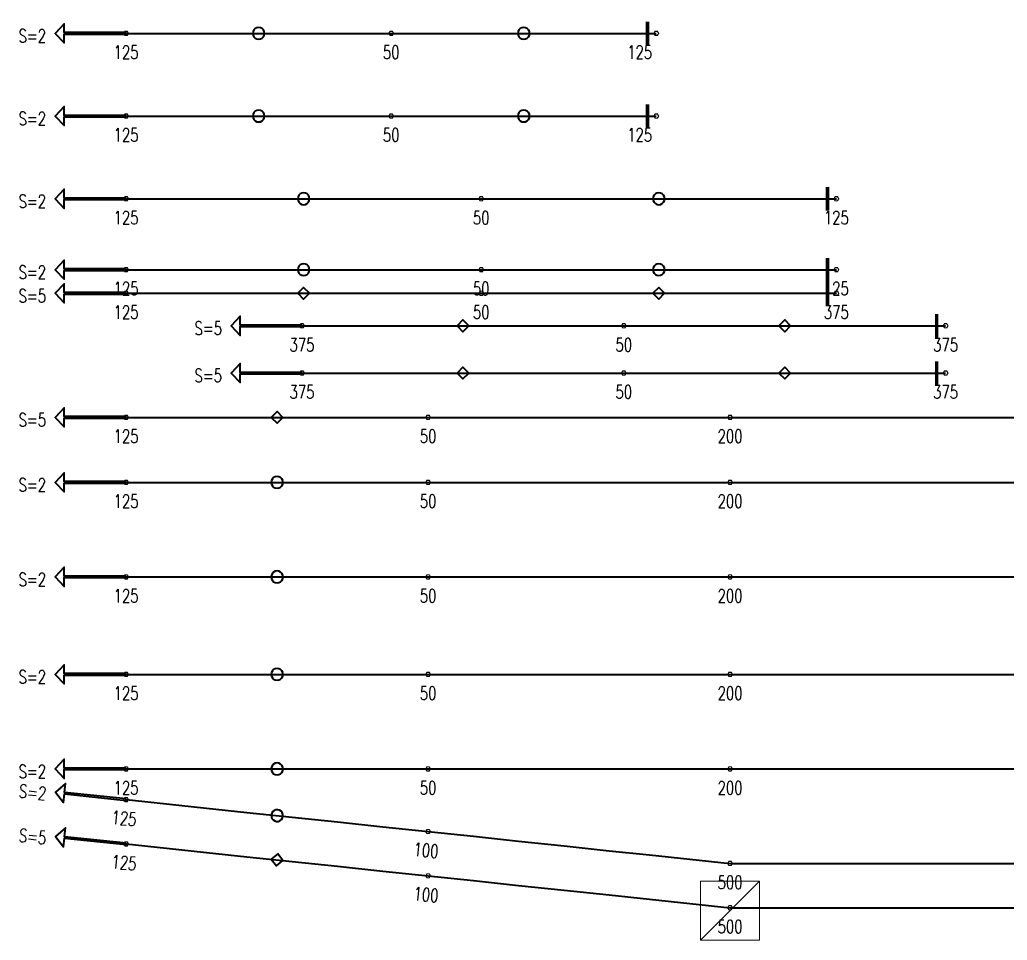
# Model space of a CAD drawing. Header units: millimetres. Extents: x 380619 to 446324, y 8350 to 38950.
# Drawn here: x 380619 to 397345, y 8350 to 23930 of the extents above; entities that cross this region are included whole.
import ezdxf

# ---------------------------------------------------------------- set-up
doc = ezdxf.new("R2010")
doc.units = ezdxf.units.MM
doc.layers.add('Current plane_Column', color=7, linetype='Continuous', true_color=0x4b00ff)
doc.layers.add('NDC_S-TENDON', color=6, linetype='Continuous', lineweight=35)
doc.layers.add('NDC_S_ANNO', color=7, linetype='Continuous', lineweight=20)
doc.styles.add('NDC_ANNO', font='', dxfattribs={"width": 0.8})
doc.styles.get('NDC_ANNO').set_extended_font_data('Dotum')

# ---------------------------------------------------------------- blocks, each defined once
blk = doc.blocks.new('HTB TDX')
at = {"layer": 'NDC_S-TENDON', "linetype": 'Continuous', "elevation": 3575}
for points in [[(8650, 14000, 60, 60, 0), (8650, 14400, 60, 60, 0)], [(8650, 12600, 60, 60, 0), (8650, 13000, 60, 60, 0)], [(11700, 11200, 60, 60, 0), (11700, 11600, 60, 60, 0)], [(11700, 10000, 60, 60, 0), (11700, 10400, 60, 60, 0)], [(11700, 9600, 60, 60, 0), (11700, 10000, 60, 60, 0)], [(13550, 9050, 60, 60, 0), (13550, 9450, 60, 60, 0)], [(13550, 8250, 60, 60, 0), (13550, 8650, 60, 60, 0)]]:
    blk.add_lwpolyline(points, format="xyseb", dxfattribs=at)
at = {"layer": 'NDC_S-TENDON', "linetype": 'Continuous'}
for points, elevation in [([(-180, 14212), (-1230, 14212), (-1230, 14362), (-1380, 14200), (-1230, 14038), (-1230, 14188), (-180, 14188)], 3575), ([(1965, 14200), (1970, 14169), (1984, 14141), (2006, 14119), (2034, 14105), (2065, 14100), (2096, 14105), (2124, 14119), (2146, 14141), (2160, 14169), (2165, 14200), (2160, 14231), (2146, 14259), (2124, 14281), (2096, 14295), (2065, 14300), (2034, 14295), (2006, 14281), (1984, 14259), (1970, 14231), (1965, 14200)], 3532), ([(6455, 14200), (6460, 14169), (6474, 14141), (6496, 14119), (6524, 14105), (6555, 14100), (6586, 14105), (6614, 14119), (6636, 14141), (6650, 14169), (6655, 14200), (6650, 14231), (6636, 14259), (6614, 14281), (6586, 14295), (6555, 14300), (6524, 14295), (6496, 14281), (6474, 14259), (6460, 14231), (6455, 14200)], 3532), ([(-180, 12812), (-1230, 12812), (-1230, 12962), (-1380, 12800), (-1230, 12638), (-1230, 12788), (-180, 12788)], 3575), ([(1965, 12800), (1970, 12769), (1984, 12741), (2006, 12719), (2034, 12705), (2065, 12700), (2096, 12705), (2124, 12719), (2146, 12741), (2160, 12769), (2165, 12800), (2160, 12831), (2146, 12859), (2124, 12881), (2096, 12895), (2065, 12900), (2034, 12895), (2006, 12881), (1984, 12859), (1970, 12831), (1965, 12800)], 3532), ([(6455, 12800), (6460, 12769), (6474, 12741), (6496, 12719), (6524, 12705), (6555, 12700), (6586, 12705), (6614, 12719), (6636, 12741), (6650, 12769), (6655, 12800), (6650, 12831), (6636, 12859), (6614, 12881), (6586, 12895), (6555, 12900), (6524, 12895), (6496, 12881), (6474, 12859), (6460, 12831), (6455, 12800)], 3532), ([(-180, 11412), (-1230, 11412), (-1230, 11562), (-1380, 11400), (-1230, 11238), (-1230, 11388), (-180, 11388)], 3575), ([(2727, 11400), (2732, 11369), (2747, 11341), (2769, 11319), (2797, 11305), (2827, 11300), (2858, 11305), (2886, 11319), (2908, 11341), (2923, 11369), (2927, 11400), (2923, 11431), (2908, 11459), (2886, 11481), (2858, 11495), (2827, 11500), (2797, 11495), (2769, 11481), (2747, 11459), (2732, 11431), (2727, 11400)], 3532), ([(8742, 11400), (8747, 11369), (8762, 11341), (8784, 11319), (8812, 11305), (8842, 11300), (8873, 11305), (8901, 11319), (8923, 11341), (8938, 11369), (8942, 11400), (8938, 11431), (8923, 11459), (8901, 11481), (8873, 11495), (8842, 11500), (8812, 11495), (8784, 11481), (8762, 11459), (8747, 11431), (8742, 11400)], 3532), ([(-180, 10212), (-1230, 10212), (-1230, 10362), (-1380, 10200), (-1230, 10038), (-1230, 10188), (-180, 10188)], 3575), ([(2727, 10200), (2732, 10169), (2747, 10141), (2769, 10119), (2797, 10105), (2827, 10100), (2858, 10105), (2886, 10119), (2908, 10141), (2923, 10169), (2927, 10200), (2923, 10231), (2908, 10259), (2886, 10281), (2858, 10295), (2827, 10300), (2797, 10295), (2769, 10281), (2747, 10259), (2732, 10231), (2727, 10200)], 3388), ([(8742, 10200), (8747, 10169), (8762, 10141), (8784, 10119), (8812, 10105), (8842, 10100), (8873, 10105), (8901, 10119), (8923, 10141), (8938, 10169), (8942, 10200), (8938, 10231), (8923, 10259), (8901, 10281), (8873, 10295), (8842, 10300), (8812, 10295), (8784, 10281), (8762, 10259), (8747, 10231), (8742, 10200)], 3388), ([(-180, 9812), (-1230, 9812), (-1230, 9962), (-1380, 9800), (-1230, 9638), (-1230, 9788), (-180, 9788)], 3575), ([(2727, 9800), (2827, 9700), (2927, 9800), (2827, 9900), (2727, 9800)], 3388), ([(8742, 9800), (8842, 9700), (8942, 9800), (8842, 9900), (8742, 9800)], 3388), ([(2800, 9262), (1750, 9262), (1750, 9412), (1600, 9250), (1750, 9088), (1750, 9238), (2800, 9238)], 3575), ([(5425, 9250), (5525, 9150), (5625, 9250), (5525, 9350), (5425, 9250)], 3388), ([(10875, 9250), (10975, 9150), (11075, 9250), (10975, 9350), (10875, 9250)], 3388), ([(2800, 8462), (1750, 8462), (1750, 8612), (1600, 8450), (1750, 8288), (1750, 8438), (2800, 8438)], 3575), ([(5425, 8450), (5525, 8350), (5625, 8450), (5525, 8550), (5425, 8450)], 3388), ([(10875, 8450), (10975, 8350), (11075, 8450), (10975, 8550), (10875, 8450)], 3388), ([(-180, 7712), (-1230, 7712), (-1230, 7862), (-1380, 7700), (-1230, 7538), (-1230, 7688), (-180, 7688)], 3575), ([(2277, 7700), (2377, 7600), (2477, 7700), (2377, 7800), (2277, 7700)], 3532), ([(-180, 6612), (-1230, 6612), (-1230, 6762), (-1380, 6600), (-1230, 6438), (-1230, 6588), (-180, 6588)], 3575), ([(2277, 6600), (2282, 6569), (2297, 6541), (2319, 6519), (2347, 6505), (2377, 6500), (2408, 6505), (2436, 6519), (2458, 6541), (2473, 6569), (2477, 6600), (2473, 6631), (2458, 6659), (2436, 6681), (2408, 6695), (2377, 6700), (2347, 6695), (2319, 6681), (2297, 6659), (2282, 6631), (2277, 6600)], 3532), ([(-180, 5012), (-1230, 5012), (-1230, 5162), (-1380, 5000), (-1230, 4838), (-1230, 4988), (-180, 4988)], 3575), ([(2277, 5000), (2282, 4969), (2297, 4941), (2319, 4919), (2347, 4905), (2377, 4900), (2408, 4905), (2436, 4919), (2458, 4941), (2473, 4969), (2477, 5000), (2473, 5031), (2458, 5059), (2436, 5081), (2408, 5095), (2377, 5100), (2347, 5095), (2319, 5081), (2297, 5059), (2282, 5031), (2277, 5000)], 3532), ([(-180, 3362), (-1230, 3362), (-1230, 3512), (-1380, 3350), (-1230, 3188), (-1230, 3338), (-180, 3338)], 3575), ([(2277, 3350), (2282, 3319), (2297, 3291), (2319, 3269), (2347, 3255), (2377, 3250), (2408, 3255), (2436, 3269), (2458, 3291), (2473, 3319), (2477, 3350), (2473, 3381), (2458, 3409), (2436, 3431), (2408, 3445), (2377, 3450), (2347, 3445), (2319, 3431), (2297, 3409), (2282, 3381), (2277, 3350)], 3532), ([(-180, 1762), (-1230, 1762), (-1230, 1912), (-1380, 1750), (-1230, 1588), (-1230, 1738), (-180, 1738)], 3575), ([(2277, 1750), (2282, 1719), (2297, 1691), (2319, 1669), (2347, 1655), (2377, 1650), (2408, 1655), (2436, 1669), (2458, 1691), (2473, 1719), (2477, 1750), (2473, 1781), (2458, 1809), (2436, 1831), (2408, 1845), (2377, 1850), (2347, 1845), (2319, 1831), (2297, 1809), (2282, 1781), (2277, 1750)], 3532), ([(-179, 1242), (-1223, 1353), (-1207, 1502), (-1373, 1356), (-1241, 1180), (-1225, 1329), (-181, 1218)], 3575), ([(2278, 971), (2280, 940), (2291, 910), (2311, 886), (2337, 869), (2367, 861), (2398, 862), (2427, 874), (2452, 893), (2469, 920), (2477, 950), (2475, 981), (2464, 1010), (2444, 1035), (2418, 1052), (2388, 1060), (2357, 1058), (2328, 1047), (2303, 1027), (2286, 1001), (2278, 971)], 3359), ([(-179, 492), (-1223, 603), (-1207, 752), (-1373, 606), (-1241, 430), (-1225, 579), (-181, 468)], 3575), ([(2278, 221), (2367, 111), (2477, 200), (2388, 310), (2278, 221)], 3359)]:
    blk.add_lwpolyline(points, close=True, dxfattribs=dict(at, elevation=elevation))
for points, elevation in [([(-140, 14200, 20, 20, 0), (-160, 14235, 20, 20, 0), (-200, 14235, 20, 20, 0), (-220, 14200, 20, 20, 0), (-200, 14165, 20, 20, 0), (-160, 14165, 20, 20, 0)], 3575), ([(-140, 14200, 20, 20, 0), (-160, 14235, 20, 20, 0), (-200, 14235, 20, 20, 0), (-220, 14200, 20, 20, 0), (-200, 14165, 20, 20, 0), (-160, 14165, 20, 20, 0)], 3575), ([(4350, 14200, 20, 20, 0), (4330, 14235, 20, 20, 0), (4290, 14235, 20, 20, 0), (4270, 14200, 20, 20, 0), (4290, 14165, 20, 20, 0), (4330, 14165, 20, 20, 0)], 3500), ([(4350, 14200, 20, 20, 0), (4330, 14235, 20, 20, 0), (4290, 14235, 20, 20, 0), (4270, 14200, 20, 20, 0), (4290, 14165, 20, 20, 0), (4330, 14165, 20, 20, 0)], 3500), ([(8840, 14200, 20, 20, 0), (8820, 14235, 20, 20, 0), (8780, 14235, 20, 20, 0), (8760, 14200, 20, 20, 0), (8780, 14165, 20, 20, 0), (8820, 14165, 20, 20, 0)], 3575), ([(8840, 14200, 20, 20, 0), (8820, 14235, 20, 20, 0), (8780, 14235, 20, 20, 0), (8760, 14200, 20, 20, 0), (8780, 14165, 20, 20, 0), (8820, 14165, 20, 20, 0)], 3575), ([(-140, 12800, 20, 20, 0), (-160, 12835, 20, 20, 0), (-200, 12835, 20, 20, 0), (-220, 12800, 20, 20, 0), (-200, 12765, 20, 20, 0), (-160, 12765, 20, 20, 0)], 3575), ([(-140, 12800, 20, 20, 0), (-160, 12835, 20, 20, 0), (-200, 12835, 20, 20, 0), (-220, 12800, 20, 20, 0), (-200, 12765, 20, 20, 0), (-160, 12765, 20, 20, 0)], 3575), ([(4350, 12800, 20, 20, 0), (4330, 12835, 20, 20, 0), (4290, 12835, 20, 20, 0), (4270, 12800, 20, 20, 0), (4290, 12765, 20, 20, 0), (4330, 12765, 20, 20, 0)], 3500), ([(4350, 12800, 20, 20, 0), (4330, 12835, 20, 20, 0), (4290, 12835, 20, 20, 0), (4270, 12800, 20, 20, 0), (4290, 12765, 20, 20, 0), (4330, 12765, 20, 20, 0)], 3500), ([(8840, 12800, 20, 20, 0), (8820, 12835, 20, 20, 0), (8780, 12835, 20, 20, 0), (8760, 12800, 20, 20, 0), (8780, 12765, 20, 20, 0), (8820, 12765, 20, 20, 0)], 3575), ([(8840, 12800, 20, 20, 0), (8820, 12835, 20, 20, 0), (8780, 12835, 20, 20, 0), (8760, 12800, 20, 20, 0), (8780, 12765, 20, 20, 0), (8820, 12765, 20, 20, 0)], 3575), ([(-140, 11400, 20, 20, 0), (-160, 11435, 20, 20, 0), (-200, 11435, 20, 20, 0), (-220, 11400, 20, 20, 0), (-200, 11365, 20, 20, 0), (-160, 11365, 20, 20, 0)], 3575), ([(-140, 11400, 20, 20, 0), (-160, 11435, 20, 20, 0), (-200, 11435, 20, 20, 0), (-220, 11400, 20, 20, 0), (-200, 11365, 20, 20, 0), (-160, 11365, 20, 20, 0)], 3575), ([(5875, 11400, 20, 20, 0), (5855, 11435, 20, 20, 0), (5815, 11435, 20, 20, 0), (5795, 11400, 20, 20, 0), (5815, 11365, 20, 20, 0), (5855, 11365, 20, 20, 0)], 3500), ([(5875, 11400, 20, 20, 0), (5855, 11435, 20, 20, 0), (5815, 11435, 20, 20, 0), (5795, 11400, 20, 20, 0), (5815, 11365, 20, 20, 0), (5855, 11365, 20, 20, 0)], 3500), ([(11890, 11400, 20, 20, 0), (11870, 11435, 20, 20, 0), (11830, 11435, 20, 20, 0), (11810, 11400, 20, 20, 0), (11830, 11365, 20, 20, 0), (11870, 11365, 20, 20, 0)], 3575), ([(11890, 11400, 20, 20, 0), (11870, 11435, 20, 20, 0), (11830, 11435, 20, 20, 0), (11810, 11400, 20, 20, 0), (11830, 11365, 20, 20, 0), (11870, 11365, 20, 20, 0)], 3575), ([(-140, 10200, 20, 20, 0), (-160, 10235, 20, 20, 0), (-200, 10235, 20, 20, 0), (-220, 10200, 20, 20, 0), (-200, 10165, 20, 20, 0), (-160, 10165, 20, 20, 0)], 3575), ([(-140, 10200, 20, 20, 0), (-160, 10235, 20, 20, 0), (-200, 10235, 20, 20, 0), (-220, 10200, 20, 20, 0), (-200, 10165, 20, 20, 0), (-160, 10165, 20, 20, 0)], 3575), ([(5875, 10200, 20, 20, 0), (5855, 10235, 20, 20, 0), (5815, 10235, 20, 20, 0), (5795, 10200, 20, 20, 0), (5815, 10165, 20, 20, 0), (5855, 10165, 20, 20, 0)], 3250), ([(5875, 10200, 20, 20, 0), (5855, 10235, 20, 20, 0), (5815, 10235, 20, 20, 0), (5795, 10200, 20, 20, 0), (5815, 10165, 20, 20, 0), (5855, 10165, 20, 20, 0)], 3250), ([(11890, 10200, 20, 20, 0), (11870, 10235, 20, 20, 0), (11830, 10235, 20, 20, 0), (11810, 10200, 20, 20, 0), (11830, 10165, 20, 20, 0), (11870, 10165, 20, 20, 0)], 3575), ([(11890, 10200, 20, 20, 0), (11870, 10235, 20, 20, 0), (11830, 10235, 20, 20, 0), (11810, 10200, 20, 20, 0), (11830, 10165, 20, 20, 0), (11870, 10165, 20, 20, 0)], 3575), ([(-140, 9800, 20, 20, 0), (-160, 9835, 20, 20, 0), (-200, 9835, 20, 20, 0), (-220, 9800, 20, 20, 0), (-200, 9765, 20, 20, 0), (-160, 9765, 20, 20, 0)], 3575), ([(-140, 9800, 20, 20, 0), (-160, 9835, 20, 20, 0), (-200, 9835, 20, 20, 0), (-220, 9800, 20, 20, 0), (-200, 9765, 20, 20, 0), (-160, 9765, 20, 20, 0)], 3575), ([(5875, 9800, 20, 20, 0), (5855, 9835, 20, 20, 0), (5815, 9835, 20, 20, 0), (5795, 9800, 20, 20, 0), (5815, 9765, 20, 20, 0), (5855, 9765, 20, 20, 0)], 3250), ([(5875, 9800, 20, 20, 0), (5855, 9835, 20, 20, 0), (5815, 9835, 20, 20, 0), (5795, 9800, 20, 20, 0), (5815, 9765, 20, 20, 0), (5855, 9765, 20, 20, 0)], 3250), ([(11890, 9800, 20, 20, 0), (11870, 9835, 20, 20, 0), (11830, 9835, 20, 20, 0), (11810, 9800, 20, 20, 0), (11830, 9765, 20, 20, 0), (11870, 9765, 20, 20, 0)], 3575), ([(11890, 9800, 20, 20, 0), (11870, 9835, 20, 20, 0), (11830, 9835, 20, 20, 0), (11810, 9800, 20, 20, 0), (11830, 9765, 20, 20, 0), (11870, 9765, 20, 20, 0)], 3575), ([(2840, 9250, 20, 20, 0), (2820, 9285, 20, 20, 0), (2780, 9285, 20, 20, 0), (2760, 9250, 20, 20, 0), (2780, 9215, 20, 20, 0), (2820, 9215, 20, 20, 0)], 3575), ([(2840, 9250, 20, 20, 0), (2820, 9285, 20, 20, 0), (2780, 9285, 20, 20, 0), (2760, 9250, 20, 20, 0), (2780, 9215, 20, 20, 0), (2820, 9215, 20, 20, 0)], 3575), ([(8290, 9250, 20, 20, 0), (8270, 9285, 20, 20, 0), (8230, 9285, 20, 20, 0), (8210, 9250, 20, 20, 0), (8230, 9215, 20, 20, 0), (8270, 9215, 20, 20, 0)], 3250), ([(8290, 9250, 20, 20, 0), (8270, 9285, 20, 20, 0), (8230, 9285, 20, 20, 0), (8210, 9250, 20, 20, 0), (8230, 9215, 20, 20, 0), (8270, 9215, 20, 20, 0)], 3250), ([(13740, 9250, 20, 20, 0), (13720, 9285, 20, 20, 0), (13680, 9285, 20, 20, 0), (13660, 9250, 20, 20, 0), (13680, 9215, 20, 20, 0), (13720, 9215, 20, 20, 0)], 3575), ([(13740, 9250, 20, 20, 0), (13720, 9285, 20, 20, 0), (13680, 9285, 20, 20, 0), (13660, 9250, 20, 20, 0), (13680, 9215, 20, 20, 0), (13720, 9215, 20, 20, 0)], 3575), ([(2840, 8450, 20, 20, 0), (2820, 8485, 20, 20, 0), (2780, 8485, 20, 20, 0), (2760, 8450, 20, 20, 0), (2780, 8415, 20, 20, 0), (2820, 8415, 20, 20, 0)], 3575), ([(2840, 8450, 20, 20, 0), (2820, 8485, 20, 20, 0), (2780, 8485, 20, 20, 0), (2760, 8450, 20, 20, 0), (2780, 8415, 20, 20, 0), (2820, 8415, 20, 20, 0)], 3575), ([(8290, 8450, 20, 20, 0), (8270, 8485, 20, 20, 0), (8230, 8485, 20, 20, 0), (8210, 8450, 20, 20, 0), (8230, 8415, 20, 20, 0), (8270, 8415, 20, 20, 0)], 3250), ([(8290, 8450, 20, 20, 0), (8270, 8485, 20, 20, 0), (8230, 8485, 20, 20, 0), (8210, 8450, 20, 20, 0), (8230, 8415, 20, 20, 0), (8270, 8415, 20, 20, 0)], 3250), ([(13740, 8450, 20, 20, 0), (13720, 8485, 20, 20, 0), (13680, 8485, 20, 20, 0), (13660, 8450, 20, 20, 0), (13680, 8415, 20, 20, 0), (13720, 8415, 20, 20, 0)], 3575), ([(13740, 8450, 20, 20, 0), (13720, 8485, 20, 20, 0), (13680, 8485, 20, 20, 0), (13660, 8450, 20, 20, 0), (13680, 8415, 20, 20, 0), (13720, 8415, 20, 20, 0)], 3575), ([(-140, 7700, 20, 20, 0), (-160, 7735, 20, 20, 0), (-200, 7735, 20, 20, 0), (-220, 7700, 20, 20, 0), (-200, 7665, 20, 20, 0), (-160, 7665, 20, 20, 0)], 3575), ([(-140, 7700, 20, 20, 0), (-160, 7735, 20, 20, 0), (-200, 7735, 20, 20, 0), (-220, 7700, 20, 20, 0), (-200, 7665, 20, 20, 0), (-160, 7665, 20, 20, 0)], 3575), ([(4975, 7700, 20, 20, 0), (4955, 7735, 20, 20, 0), (4915, 7735, 20, 20, 0), (4895, 7700, 20, 20, 0), (4915, 7665, 20, 20, 0), (4955, 7665, 20, 20, 0)], 3500), ([(4975, 7700, 20, 20, 0), (4955, 7735, 20, 20, 0), (4915, 7735, 20, 20, 0), (4895, 7700, 20, 20, 0), (4915, 7665, 20, 20, 0), (4955, 7665, 20, 20, 0)], 3500), ([(10090, 7700, 20, 20, 0), (10070, 7735, 20, 20, 0), (10030, 7735, 20, 20, 0), (10010, 7700, 20, 20, 0), (10030, 7665, 20, 20, 0), (10070, 7665, 20, 20, 0)], 3650), ([(10090, 7700, 20, 20, 0), (10070, 7735, 20, 20, 0), (10030, 7735, 20, 20, 0), (10010, 7700, 20, 20, 0), (10030, 7665, 20, 20, 0), (10070, 7665, 20, 20, 0)], 3650), ([(10090, 7700, 20, 20, 0), (10070, 7735, 20, 20, 0), (10030, 7735, 20, 20, 0), (10010, 7700, 20, 20, 0), (10030, 7665, 20, 20, 0), (10070, 7665, 20, 20, 0)], 3650), ([(10090, 7700, 20, 20, 0), (10070, 7735, 20, 20, 0), (10030, 7735, 20, 20, 0), (10010, 7700, 20, 20, 0), (10030, 7665, 20, 20, 0), (10070, 7665, 20, 20, 0)], 3650), ([(-140, 6600, 20, 20, 0), (-160, 6635, 20, 20, 0), (-200, 6635, 20, 20, 0), (-220, 6600, 20, 20, 0), (-200, 6565, 20, 20, 0), (-160, 6565, 20, 20, 0)], 3575), ([(-140, 6600, 20, 20, 0), (-160, 6635, 20, 20, 0), (-200, 6635, 20, 20, 0), (-220, 6600, 20, 20, 0), (-200, 6565, 20, 20, 0), (-160, 6565, 20, 20, 0)], 3575), ([(4975, 6600, 20, 20, 0), (4955, 6635, 20, 20, 0), (4915, 6635, 20, 20, 0), (4895, 6600, 20, 20, 0), (4915, 6565, 20, 20, 0), (4955, 6565, 20, 20, 0)], 3500), ([(4975, 6600, 20, 20, 0), (4955, 6635, 20, 20, 0), (4915, 6635, 20, 20, 0), (4895, 6600, 20, 20, 0), (4915, 6565, 20, 20, 0), (4955, 6565, 20, 20, 0)], 3500), ([(10090, 6600, 20, 20, 0), (10070, 6635, 20, 20, 0), (10030, 6635, 20, 20, 0), (10010, 6600, 20, 20, 0), (10030, 6565, 20, 20, 0), (10070, 6565, 20, 20, 0)], 3650), ([(10090, 6600, 20, 20, 0), (10070, 6635, 20, 20, 0), (10030, 6635, 20, 20, 0), (10010, 6600, 20, 20, 0), (10030, 6565, 20, 20, 0), (10070, 6565, 20, 20, 0)], 3650), ([(10090, 6600, 20, 20, 0), (10070, 6635, 20, 20, 0), (10030, 6635, 20, 20, 0), (10010, 6600, 20, 20, 0), (10030, 6565, 20, 20, 0), (10070, 6565, 20, 20, 0)], 3650), ([(10090, 6600, 20, 20, 0), (10070, 6635, 20, 20, 0), (10030, 6635, 20, 20, 0), (10010, 6600, 20, 20, 0), (10030, 6565, 20, 20, 0), (10070, 6565, 20, 20, 0)], 3650), ([(-140, 5000, 20, 20, 0), (-160, 5035, 20, 20, 0), (-200, 5035, 20, 20, 0), (-220, 5000, 20, 20, 0), (-200, 4965, 20, 20, 0), (-160, 4965, 20, 20, 0)], 3575), ([(-140, 5000, 20, 20, 0), (-160, 5035, 20, 20, 0), (-200, 5035, 20, 20, 0), (-220, 5000, 20, 20, 0), (-200, 4965, 20, 20, 0), (-160, 4965, 20, 20, 0)], 3575), ([(4975, 5000, 20, 20, 0), (4955, 5035, 20, 20, 0), (4915, 5035, 20, 20, 0), (4895, 5000, 20, 20, 0), (4915, 4965, 20, 20, 0), (4955, 4965, 20, 20, 0)], 3500), ([(4975, 5000, 20, 20, 0), (4955, 5035, 20, 20, 0), (4915, 5035, 20, 20, 0), (4895, 5000, 20, 20, 0), (4915, 4965, 20, 20, 0), (4955, 4965, 20, 20, 0)], 3500), ([(10090, 5000, 20, 20, 0), (10070, 5035, 20, 20, 0), (10030, 5035, 20, 20, 0), (10010, 5000, 20, 20, 0), (10030, 4965, 20, 20, 0), (10070, 4965, 20, 20, 0)], 3650), ([(10090, 5000, 20, 20, 0), (10070, 5035, 20, 20, 0), (10030, 5035, 20, 20, 0), (10010, 5000, 20, 20, 0), (10030, 4965, 20, 20, 0), (10070, 4965, 20, 20, 0)], 3650), ([(10090, 5000, 20, 20, 0), (10070, 5035, 20, 20, 0), (10030, 5035, 20, 20, 0), (10010, 5000, 20, 20, 0), (10030, 4965, 20, 20, 0), (10070, 4965, 20, 20, 0)], 3650), ([(10090, 5000, 20, 20, 0), (10070, 5035, 20, 20, 0), (10030, 5035, 20, 20, 0), (10010, 5000, 20, 20, 0), (10030, 4965, 20, 20, 0), (10070, 4965, 20, 20, 0)], 3650), ([(-140, 3350, 20, 20, 0), (-160, 3385, 20, 20, 0), (-200, 3385, 20, 20, 0), (-220, 3350, 20, 20, 0), (-200, 3315, 20, 20, 0), (-160, 3315, 20, 20, 0)], 3575), ([(-140, 3350, 20, 20, 0), (-160, 3385, 20, 20, 0), (-200, 3385, 20, 20, 0), (-220, 3350, 20, 20, 0), (-200, 3315, 20, 20, 0), (-160, 3315, 20, 20, 0)], 3575), ([(4975, 3350, 20, 20, 0), (4955, 3385, 20, 20, 0), (4915, 3385, 20, 20, 0), (4895, 3350, 20, 20, 0), (4915, 3315, 20, 20, 0), (4955, 3315, 20, 20, 0)], 3500), ([(4975, 3350, 20, 20, 0), (4955, 3385, 20, 20, 0), (4915, 3385, 20, 20, 0), (4895, 3350, 20, 20, 0), (4915, 3315, 20, 20, 0), (4955, 3315, 20, 20, 0)], 3500), ([(10090, 3350, 20, 20, 0), (10070, 3385, 20, 20, 0), (10030, 3385, 20, 20, 0), (10010, 3350, 20, 20, 0), (10030, 3315, 20, 20, 0), (10070, 3315, 20, 20, 0)], 3650), ([(10090, 3350, 20, 20, 0), (10070, 3385, 20, 20, 0), (10030, 3385, 20, 20, 0), (10010, 3350, 20, 20, 0), (10030, 3315, 20, 20, 0), (10070, 3315, 20, 20, 0)], 3650), ([(10090, 3350, 20, 20, 0), (10070, 3385, 20, 20, 0), (10030, 3385, 20, 20, 0), (10010, 3350, 20, 20, 0), (10030, 3315, 20, 20, 0), (10070, 3315, 20, 20, 0)], 3650), ([(10090, 3350, 20, 20, 0), (10070, 3385, 20, 20, 0), (10030, 3385, 20, 20, 0), (10010, 3350, 20, 20, 0), (10030, 3315, 20, 20, 0), (10070, 3315, 20, 20, 0)], 3650), ([(-140, 1750, 20, 20, 0), (-160, 1785, 20, 20, 0), (-200, 1785, 20, 20, 0), (-220, 1750, 20, 20, 0), (-200, 1715, 20, 20, 0), (-160, 1715, 20, 20, 0)], 3575), ([(-140, 1750, 20, 20, 0), (-160, 1785, 20, 20, 0), (-200, 1785, 20, 20, 0), (-220, 1750, 20, 20, 0), (-200, 1715, 20, 20, 0), (-160, 1715, 20, 20, 0)], 3575), ([(4975, 1750, 20, 20, 0), (4955, 1785, 20, 20, 0), (4915, 1785, 20, 20, 0), (4895, 1750, 20, 20, 0), (4915, 1715, 20, 20, 0), (4955, 1715, 20, 20, 0)], 3500), ([(4975, 1750, 20, 20, 0), (4955, 1785, 20, 20, 0), (4915, 1785, 20, 20, 0), (4895, 1750, 20, 20, 0), (4915, 1715, 20, 20, 0), (4955, 1715, 20, 20, 0)], 3500), ([(10090, 1750, 20, 20, 0), (10070, 1785, 20, 20, 0), (10030, 1785, 20, 20, 0), (10010, 1750, 20, 20, 0), (10030, 1715, 20, 20, 0), (10070, 1715, 20, 20, 0)], 3650), ([(10090, 1750, 20, 20, 0), (10070, 1785, 20, 20, 0), (10030, 1785, 20, 20, 0), (10010, 1750, 20, 20, 0), (10030, 1715, 20, 20, 0), (10070, 1715, 20, 20, 0)], 3650), ([(10090, 1750, 20, 20, 0), (10070, 1785, 20, 20, 0), (10030, 1785, 20, 20, 0), (10010, 1750, 20, 20, 0), (10030, 1715, 20, 20, 0), (10070, 1715, 20, 20, 0)], 3650), ([(10090, 1750, 20, 20, 0), (10070, 1785, 20, 20, 0), (10030, 1785, 20, 20, 0), (10010, 1750, 20, 20, 0), (10030, 1715, 20, 20, 0), (10070, 1715, 20, 20, 0)], 3650), ([(-140, 1230, 20, 20, 0), (-160, 1265, 20, 20, 0), (-200, 1265, 20, 20, 0), (-220, 1230, 20, 20, 0), (-200, 1196, 20, 20, 0), (-160, 1196, 20, 20, 0)], 3575), ([(-140, 1230, 20, 20, 0), (-160, 1265, 20, 20, 0), (-200, 1265, 20, 20, 0), (-220, 1230, 20, 20, 0), (-200, 1196, 20, 20, 0), (-160, 1196, 20, 20, 0)], 3575), ([(4975, 690, 20, 20, 0), (4955, 725, 20, 20, 0), (4915, 725, 20, 20, 0), (4895, 690, 20, 20, 0), (4915, 656, 20, 20, 0), (4955, 656, 20, 20, 0)], 3200), ([(4975, 690, 20, 20, 0), (4955, 725, 20, 20, 0), (4915, 725, 20, 20, 0), (4895, 690, 20, 20, 0), (4915, 656, 20, 20, 0), (4955, 656, 20, 20, 0)], 3200), ([(-140, 480, 20, 20, 0), (-160, 515, 20, 20, 0), (-200, 515, 20, 20, 0), (-220, 480, 20, 20, 0), (-200, 446, 20, 20, 0), (-160, 446, 20, 20, 0)], 3575), ([(-140, 480, 20, 20, 0), (-160, 515, 20, 20, 0), (-200, 515, 20, 20, 0), (-220, 480, 20, 20, 0), (-200, 446, 20, 20, 0), (-160, 446, 20, 20, 0)], 3575), ([(10090, 150, 20, 20, 0), (10070, 185, 20, 20, 0), (10030, 185, 20, 20, 0), (10010, 150, 20, 20, 0), (10030, 115, 20, 20, 0), (10070, 115, 20, 20, 0)], 3600), ([(10090, 150, 20, 20, 0), (10070, 185, 20, 20, 0), (10030, 185, 20, 20, 0), (10010, 150, 20, 20, 0), (10030, 115, 20, 20, 0), (10070, 115, 20, 20, 0)], 3600), ([(10090, 150, 20, 20, 0), (10070, 185, 20, 20, 0), (10030, 185, 20, 20, 0), (10010, 150, 20, 20, 0), (10030, 115, 20, 20, 0), (10070, 115, 20, 20, 0)], 3600), ([(10090, 150, 20, 20, 0), (10070, 185, 20, 20, 0), (10030, 185, 20, 20, 0), (10010, 150, 20, 20, 0), (10030, 115, 20, 20, 0), (10070, 115, 20, 20, 0)], 3600), ([(4975, -60, 20, 20, 0), (4955, -25, 20, 20, 0), (4915, -25, 20, 20, 0), (4895, -60, 20, 20, 0), (4915, -94, 20, 20, 0), (4955, -94, 20, 20, 0)], 3200), ([(4975, -60, 20, 20, 0), (4955, -25, 20, 20, 0), (4915, -25, 20, 20, 0), (4895, -60, 20, 20, 0), (4915, -94, 20, 20, 0), (4955, -94, 20, 20, 0)], 3200), ([(10090, -600, 20, 20, 0), (10070, -565, 20, 20, 0), (10030, -565, 20, 20, 0), (10010, -600, 20, 20, 0), (10030, -635, 20, 20, 0), (10070, -635, 20, 20, 0)], 3600), ([(10090, -600, 20, 20, 0), (10070, -565, 20, 20, 0), (10030, -565, 20, 20, 0), (10010, -600, 20, 20, 0), (10030, -635, 20, 20, 0), (10070, -635, 20, 20, 0)], 3600), ([(10090, -600, 20, 20, 0), (10070, -565, 20, 20, 0), (10030, -565, 20, 20, 0), (10010, -600, 20, 20, 0), (10030, -635, 20, 20, 0), (10070, -635, 20, 20, 0)], 3600), ([(10090, -600, 20, 20, 0), (10070, -565, 20, 20, 0), (10030, -565, 20, 20, 0), (10010, -600, 20, 20, 0), (10030, -635, 20, 20, 0), (10070, -635, 20, 20, 0)], 3600)]:
    blk.add_lwpolyline(points, format="xyseb", close=True, dxfattribs=dict(at, elevation=elevation))
for points in [[(-180, 14200, 3575), (419, 14200, 3572), (1017, 14200, 3562), (1616, 14200, 3545), (2289, 14200, 3525), (2963, 14200, 3511), (3636, 14200, 3503), (4310, 14200, 3500), (4983, 14200, 3503), (5657, 14200, 3511), (6330, 14200, 3525), (7004, 14200, 3545), (7603, 14200, 3562), (8201, 14200, 3572), (8800, 14200, 3575)], [(-180, 12800, 3575), (419, 12800, 3572), (1017, 12800, 3562), (1616, 12800, 3545), (2289, 12800, 3525), (2963, 12800, 3511), (3636, 12800, 3503), (4310, 12800, 3500), (4983, 12800, 3503), (5657, 12800, 3511), (6330, 12800, 3525), (7004, 12800, 3545), (7603, 12800, 3562), (8201, 12800, 3572), (8800, 12800, 3575)], [(-180, 11400, 3575), (622, 11400, 3572), (1424, 11400, 3562), (2226, 11400, 3545), (3128, 11400, 3525), (4030, 11400, 3511), (4933, 11400, 3503), (5835, 11400, 3500), (6737, 11400, 3503), (7639, 11400, 3511), (8542, 11400, 3525), (9444, 11400, 3545), (10246, 11400, 3562), (11048, 11400, 3572), (11850, 11400, 3575)], [(-180, 10200, 3575), (622, 10200, 3561), (1424, 10200, 3517), (2226, 10200, 3445), (3128, 10200, 3360), (4030, 10200, 3299), (4933, 10200, 3262), (5835, 10200, 3250), (6737, 10200, 3262), (7639, 10200, 3299), (8542, 10200, 3360), (9444, 10200, 3445), (10246, 10200, 3517), (11048, 10200, 3561), (11850, 10200, 3575)], [(-180, 9800, 3575), (622, 9800, 3561), (1424, 9800, 3517), (2226, 9800, 3445), (3128, 9800, 3360), (4030, 9800, 3299), (4933, 9800, 3262), (5835, 9800, 3250), (6737, 9800, 3262), (7639, 9800, 3299), (8542, 9800, 3360), (9444, 9800, 3445), (10246, 9800, 3517), (11048, 9800, 3561), (11850, 9800, 3575)], [(2800, 9250, 3575), (3527, 9250, 3561), (4253, 9250, 3517), (4980, 9250, 3445), (5797, 9250, 3360), (6615, 9250, 3299), (7432, 9250, 3262), (8250, 9250, 3250), (9067, 9250, 3262), (9885, 9250, 3299), (10702, 9250, 3360), (11520, 9250, 3445), (12247, 9250, 3517), (12973, 9250, 3561), (13700, 9250, 3575)], [(2800, 8450, 3575), (3527, 8450, 3561), (4253, 8450, 3517), (4980, 8450, 3445), (5797, 8450, 3360), (6615, 8450, 3299), (7432, 8450, 3262), (8250, 8450, 3250), (9067, 8450, 3262), (9885, 8450, 3299), (10702, 8450, 3360), (11520, 8450, 3445), (12247, 8450, 3517), (12973, 8450, 3561), (13700, 8450, 3575)], [(-180, 7700, 3575), (502, 7700, 3572), (1184, 7700, 3562), (1866, 7700, 3545), (2889, 7700, 3520), (3912, 7700, 3505), (4935, 7700, 3500), (5958, 7700, 3510), (6981, 7700, 3540), (8004, 7700, 3590), (8686, 7700, 3623), (9368, 7700, 3643), (10050, 7700, 3650)], [(10050, 7700, 3650), (10743, 7700, 3643), (11437, 7700, 3623), (12130, 7700, 3590), (13170, 7700, 3540), (14210, 7700, 3510), (15250, 7700, 3500), (16290, 7700, 3510), (17330, 7700, 3540), (18370, 7700, 3590), (19063, 7700, 3623), (19757, 7700, 3643), (20450, 7700, 3650)], [(-180, 6600, 3575), (502, 6600, 3572), (1184, 6600, 3562), (1866, 6600, 3545), (2889, 6600, 3520), (3912, 6600, 3505), (4935, 6600, 3500), (5958, 6600, 3510), (6981, 6600, 3540), (8004, 6600, 3590), (8686, 6600, 3623), (9368, 6600, 3643), (10050, 6600, 3650)], [(10050, 6600, 3650), (10743, 6600, 3643), (11437, 6600, 3623), (12130, 6600, 3590), (13170, 6600, 3540), (14210, 6600, 3510), (15250, 6600, 3500), (16290, 6600, 3510), (17330, 6600, 3540), (18370, 6600, 3590), (19063, 6600, 3623), (19757, 6600, 3643), (20450, 6600, 3650)], [(-180, 5000, 3575), (502, 5000, 3572), (1184, 5000, 3562), (1866, 5000, 3545), (2889, 5000, 3520), (3912, 5000, 3505), (4935, 5000, 3500), (5958, 5000, 3510), (6981, 5000, 3540), (8004, 5000, 3590), (8686, 5000, 3623), (9368, 5000, 3643), (10050, 5000, 3650)], [(10050, 5000, 3650), (10743, 5000, 3643), (11437, 5000, 3623), (12130, 5000, 3590), (13170, 5000, 3540), (14210, 5000, 3510), (15250, 5000, 3500), (16290, 5000, 3510), (17330, 5000, 3540), (18370, 5000, 3590), (19063, 5000, 3623), (19757, 5000, 3643), (20450, 5000, 3650)], [(-180, 3350, 3575), (502, 3350, 3572), (1184, 3350, 3562), (1866, 3350, 3545), (2889, 3350, 3520), (3912, 3350, 3505), (4935, 3350, 3500), (5958, 3350, 3510), (6981, 3350, 3540), (8004, 3350, 3590), (8686, 3350, 3623), (9368, 3350, 3643), (10050, 3350, 3650)], [(10050, 3350, 3650), (10743, 3350, 3643), (11437, 3350, 3623), (12130, 3350, 3590), (13170, 3350, 3540), (14210, 3350, 3510), (15250, 3350, 3500), (16290, 3350, 3510), (17330, 3350, 3540), (18370, 3350, 3590), (19063, 3350, 3623), (19757, 3350, 3643), (20450, 3350, 3650)], [(-180, 1750, 3575), (502, 1750, 3572), (1184, 1750, 3562), (1866, 1750, 3545), (2889, 1750, 3520), (3912, 1750, 3505), (4935, 1750, 3500), (5958, 1750, 3510), (6981, 1750, 3540), (8004, 1750, 3590), (8686, 1750, 3623), (9368, 1750, 3643), (10050, 1750, 3650)], [(10050, 1750, 3650), (10743, 1750, 3643), (11437, 1750, 3623), (12130, 1750, 3590), (13170, 1750, 3540), (14210, 1750, 3510), (15250, 1750, 3500), (16290, 1750, 3510), (17330, 1750, 3540), (18370, 1750, 3590), (19063, 1750, 3623), (19757, 1750, 3643), (20450, 1750, 3650)], [(-180, 1230, 3575), (502, 1158, 3558), (1184, 1086, 3508), (1866, 1014, 3425), (2633, 933, 3327), (3400, 852, 3256), (4168, 771, 3214), (4935, 690, 3200), (5702, 609, 3215), (6469, 528, 3260), (7237, 447, 3335), (8004, 366, 3440), (8686, 294, 3529), (9368, 222, 3582), (10050, 150, 3600)], [(-180, 480, 3575), (502, 408, 3558), (1184, 336, 3508), (1866, 264, 3425), (2633, 183, 3327), (3400, 102, 3256), (4168, 21, 3214), (4935, -60, 3200), (5702, -141, 3215), (6469, -222, 3260), (7237, -303, 3335), (8004, -384, 3440), (8686, -456, 3529), (9368, -528, 3582), (10050, -600, 3600)], [(10050, 150, 3600), (10743, 150, 3582), (11437, 150, 3529), (12130, 150, 3440), (13170, 150, 3307), (14210, 150, 3227), (15250, 150, 3200), (16290, 150, 3227), (17330, 150, 3307), (18370, 150, 3440), (19063, 150, 3529), (19757, 150, 3582), (20450, 150, 3600)], [(10050, -600, 3600), (10743, -600, 3582), (11437, -600, 3529), (12130, -600, 3440), (13170, -600, 3307), (14210, -600, 3227), (15250, -600, 3200), (16290, -600, 3227), (17330, -600, 3307), (18370, -600, 3440), (19063, -600, 3529), (19757, -600, 3582), (20450, -600, 3600)]]:
    blk.add_polyline3d(points, dxfattribs=at)
at = {"layer": 'NDC_S_ANNO', "linetype": 'Continuous', "char_height": 225, "attachment_point": 5, "line_spacing_factor": 0.75, "style": 'NDC_ANNO'}
for s, insert, rotation in [('\\FSTANDARD.shx;S=2', (-1768, 14157, 3700), 0), ('\\FSTANDARD.shx;125', (-180, 13880, 3575), 0), ('\\FSTANDARD.shx;50', (4310, 13880, 3500), 0), ('\\FSTANDARD.shx;125', (8518, 13880, 3575), 0), ('\\FSTANDARD.shx;S=2', (-1768, 12757, 3700), 0), ('\\FSTANDARD.shx;125', (-180, 12480, 3575), 0), ('\\FSTANDARD.shx;50', (4310, 12480, 3500), 0), ('\\FSTANDARD.shx;125', (8518, 12480, 3575), 0), ('\\FSTANDARD.shx;S=2', (-1768, 11357, 3700), 0), ('\\FSTANDARD.shx;125', (-180, 11080, 3575), 0), ('\\FSTANDARD.shx;50', (5835, 11080, 3500), 0), ('\\FSTANDARD.shx;125', (11850, 11080, 3575), 0), ('\\FSTANDARD.shx;S=2', (-1768, 10157, 3700), 0), ('\\FSTANDARD.shx;S=5', (-1768, 9757, 3700), 0), ('\\FSTANDARD.shx;125', (-180, 9880, 3575), 0), ('\\FSTANDARD.shx;50', (5835, 9880, 3250), 0), ('\\FSTANDARD.shx;125', (11850, 9880, 3575), 0), ('\\FSTANDARD.shx;125', (-180, 9480, 3575), 0), ('\\FSTANDARD.shx;50', (5835, 9480, 3250), 0), ('\\FSTANDARD.shx;375', (11850, 9480, 3575), 0), ('\\FSTANDARD.shx;S=5', (-1768, 7658, 3700), 0), ('\\FSTANDARD.shx;S=2', (-1768, 6557, 3700), 0), ('\\FSTANDARD.shx;S=2', (-1768, 4957, 3700), 0), ('\\FSTANDARD.shx;S=2', (-1768, 3307, 3700), 0), ('\\FSTANDARD.shx;S=2', (-1768, 1707, 3700), 0), ('\\FSTANDARD.shx;S=2', (-1763, 1355, 3700), 353.9716), ('\\FSTANDARD.shx;125', (-214, 912, 3575), 353.9716), ('\\FSTANDARD.shx;S=5', (-1763, 605, 3700), 353.9716), ('\\FSTANDARD.shx;100', (4901, 372, 3200), 353.9716), ('\\FSTANDARD.shx;125', (-214, 162, 3575), 353.9716), ('\\FSTANDARD.shx;100', (4901, -378, 3200), 353.9716)]:
    blk.add_mtext(s, dxfattribs=dict(at, insert=insert, rotation=rotation))
for s, insert in [('\\FSTANDARD.shx;S=5', (1212, 9208, 3700)), ('\\FSTANDARD.shx;375', (2800, 8930, 3575)), ('\\FSTANDARD.shx;50', (8250, 8930, 3250)), ('\\FSTANDARD.shx;375', (13700, 8930, 3575)), ('\\FSTANDARD.shx;S=5', (1212, 8408, 3700)), ('\\FSTANDARD.shx;375', (2800, 8130, 3575)), ('\\FSTANDARD.shx;50', (8250, 8130, 3250)), ('\\FSTANDARD.shx;375', (13700, 8130, 3575)), ('\\FSTANDARD.shx;125', (-180, 7380, 3575)), ('\\FSTANDARD.shx;50', (4935, 7380, 3500)), ('\\FSTANDARD.shx;200', (10050, 7380, 3650)), ('\\FSTANDARD.shx;125', (-180, 6280, 3575)), ('\\FSTANDARD.shx;50', (4935, 6280, 3500)), ('\\FSTANDARD.shx;200', (10050, 6280, 3650)), ('\\FSTANDARD.shx;125', (-180, 4680, 3575)), ('\\FSTANDARD.shx;50', (4935, 4680, 3500)), ('\\FSTANDARD.shx;200', (10050, 4680, 3650)), ('\\FSTANDARD.shx;125', (-180, 3030, 3575)), ('\\FSTANDARD.shx;50', (4935, 3030, 3500)), ('\\FSTANDARD.shx;200', (10050, 3030, 3650)), ('\\FSTANDARD.shx;125', (-180, 1430, 3575)), ('\\FSTANDARD.shx;50', (4935, 1430, 3500)), ('\\FSTANDARD.shx;200', (10050, 1430, 3650)), ('\\FSTANDARD.shx;500', (10050, -170, 3600)), ('\\FSTANDARD.shx;500', (10050, -920, 3600))]:
    blk.add_mtext(s, dxfattribs=dict(at, insert=insert))

msp = doc.modelspace()

# ---------------------------------------------------------------- linework, layer by layer
at = {"layer": 'NDC_S_ANNO', "ltscale": 100}
msp.add_line((392150, 8350), (393150, 9350), dxfattribs=at)
msp.add_lwpolyline([(392150, 9350), (393150, 9350), (393150, 8350), (392150, 8350)], close=True, dxfattribs=at)

# ---------------------------------------------------------------- block references
at = {"layer": 'Current plane_Column'}
msp.add_blockref('HTB TDX', (382600, 9500), dxfattribs=at)

doc.saveas('drawing.dxf')
